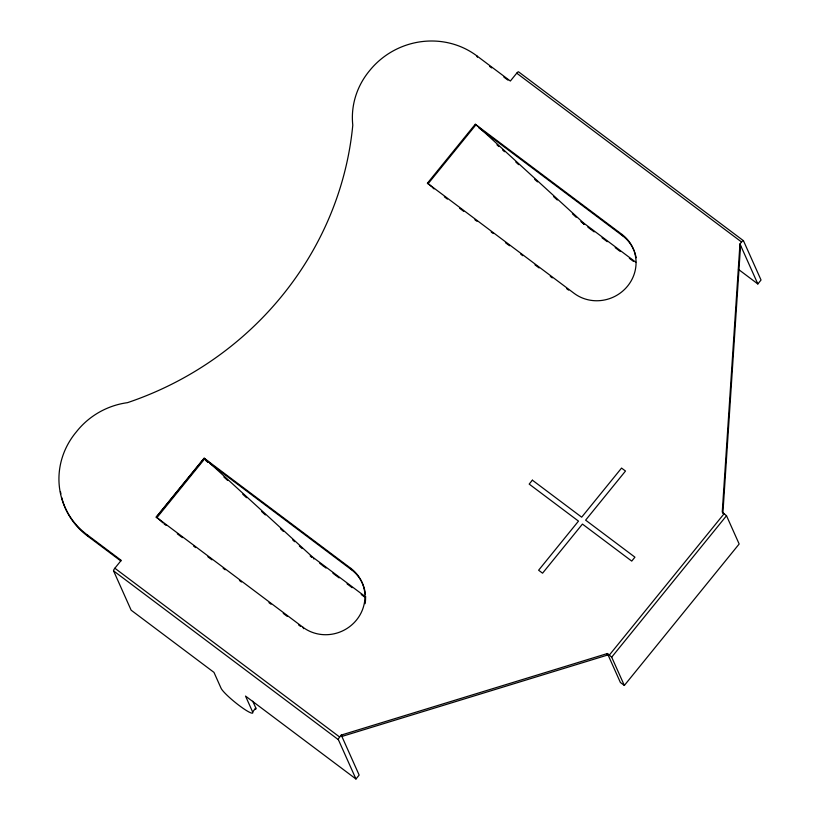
<?xml version="1.0" encoding="UTF-8"?>
<svg xmlns="http://www.w3.org/2000/svg" width="820" height="820" viewBox="0 0 820 820"><rect width="100%" height="100%" fill="white"/><g stroke="black" fill="none" stroke-linecap="round" stroke-linejoin="round"><path stroke-width="1.23" d="M738.42 269.36L757.844 283.956L761.042 280.02L743.453 240.711A2.511 0.656 -53.1 0 0 741.546 241.992L739.958 243.95L722.256 512.08L726.51 515.729L739.158 544.008L624.338 685.448L620.391 682.486L608.358 655.59L607.107 654.257M722.871 513.463L740.573 245.334L739.958 243.95M252.775 701.213L255.809 708.008L252.621 711.934A20.439 2.829 39.1 0 1 239.317 705.61A20.439 2.829 39.1 0 1 221.072 688.246L213.979 672.38L131.149 610.193L113.57 570.884A2.511 0.656 -53.1 0 1 114.851 568.229L121.227 560.367L87.709 535.193A75.368 71.996 -24.1 0 1 76.383 431.843A75.368 71.996 -24.1 0 1 127.489 402.661A325.632 311.067 -24.1 0 0 352.784 125.132A75.368 71.996 -24.1 0 1 369.83 70.376A76.649 73.216 -24.1 0 1 476.83 55.862L510.358 81.036L516.733 73.175A2.511 0.656 -53.1 0 1 518.64 71.904L743.453 240.711M431.207 186.324A8.282 1.148 39.1 0 0 428.112 183.711A7.452 1.035 39.1 0 0 427.425 183.188L475.272 124.261L621.949 234.397L622.575 235.77A38.325 36.613 -24.1 0 1 634.157 250.828M303.615 628.673L303 627.29L156.261 517.112A7.452 1.035 39.1 0 1 156.938 517.635L204.785 458.698A8.282 1.148 39.1 0 1 207.88 461.301L310.688 555.345A7.329 1.015 39.1 0 0 314.398 558.41L365.659 596.899M428.112 183.711L475.948 124.783A8.282 1.148 39.1 0 1 479.044 127.387L581.862 221.421A7.329 1.015 39.1 0 0 585.572 224.495L635.828 262.226M342.555 735.827A2.511 0.656 -53.1 0 0 342.186 737.139L359.15 775.074L355.962 779L338.383 739.691A2.511 0.656 -53.1 0 1 339.664 737.036L341.263 735.068L607.435 653.519L611.689 657.168L624.338 685.448M609.403 655.006L724.234 513.556M611.689 657.168L726.51 515.729M516.733 73.175L741.546 241.992M489.642 66.399L491.672 67.927M503.859 77.08L507.928 80.124M478.941 127.93L622.575 235.77M587.868 227.14L590.902 229.415M591.159 229.61L594.182 231.875M602.034 237.769L607.261 241.695M615.184 247.65L620.34 251.514M629.35 258.279L633.419 261.344M427.425 183.188L574.113 293.334A38.325 36.613 -24.1 0 0 627.607 286.077A38.325 36.613 -24.1 0 0 621.949 234.397M444.348 196.81L447.402 199.106M459.62 208.28L463.7 211.345M474.903 219.75L476.943 221.287M491.2 231.988L493.24 233.526M505.458 242.699L509.538 245.754M520.741 254.169L522.781 255.707M534.999 264.88L539.078 267.935M550.281 276.35L552.321 277.888M566.579 288.589L568.619 290.116M365.371 594.069A38.325 36.613 -24.1 0 0 351.462 569.736L350.837 568.352L204.159 458.216L156.261 517.112L204.159 458.216A7.452 1.035 39.1 0 1 204.785 458.698M205.799 460.358L207.829 461.896M209.869 463.423L351.462 569.736M319.738 563.33L322.772 565.615M323.008 565.79L326.032 568.065M332.889 573.211L339.111 577.885M347.055 583.84L352.19 587.704M361.21 594.479L364.264 596.775M164.061 523.888L166.101 525.415M177.304 533.83L182.399 537.653M193.602 546.069L195.642 547.596M207.86 556.77L211.939 559.834M223.142 568.25L225.182 569.777M239.44 580.488L241.48 582.015M268.981 602.669L271.02 604.197M283.238 613.37L287.318 616.435M298.521 624.85L300.561 626.377M61.674 497.473A75.368 71.996 -24.1 0 0 88.324 536.577L120.827 560.982M114.851 568.229L339.664 737.036M113.57 570.884L338.383 739.691M355.962 779L245.528 696.077L252.621 711.934M496.961 144.812L498.847 146.534M502.619 149.988L504.505 151.71M515.821 162.063L518.65 164.646M534.681 179.313L537.51 181.897M553.541 196.554L557.313 200.008M572.401 213.805L576.173 217.259M432.15 187.185L434.036 188.907M205.984 460.614L207.87 462.336M223.901 477.004L227.673 480.448M242.761 494.255L246.533 497.699M261.621 511.506L265.393 514.95M280.481 528.756L283.31 531.339M292.74 539.96L294.626 541.692M299.341 545.997L302.17 548.59M162.862 522.832L160.033 520.239A8.282 1.148 39.1 0 0 156.938 517.635M757.844 283.956L740.88 246.02A2.511 0.656 -53.1 0 0 740.019 246.225M476.83 55.862L477.445 57.246M607.435 653.519L608.05 654.903L341.878 736.452L341.263 735.068M87.709 535.193L88.324 536.577M60.885 493.947A75.368 71.996 -24.1 0 1 60.454 491.569M255.809 708.008A20.439 2.829 39.1 0 1 254.938 709.177M475.272 124.261A7.452 1.035 39.1 0 1 475.948 124.783M350.837 568.352A38.325 36.613 -24.1 0 1 356.495 620.033A38.325 36.613 -24.1 0 1 303 627.29M634.577 251.935A38.325 36.613 -24.1 0 1 636.135 257.746M365.546 596.468A38.325 36.613 -24.1 0 1 365.115 603.704M313.937 558.963A12.433 1.722 39.1 0 1 313.394 558.543M311.241 556.79A12.433 1.722 39.1 0 0 311.774 557.231A7.329 1.015 39.1 0 1 311.128 556.739M310.718 556.339A12.433 1.722 39.1 0 1 310.206 555.899A7.329 1.015 39.1 0 0 310.831 556.483M584.024 224.188A12.433 1.722 39.1 0 1 583.481 223.757M582.415 222.866A12.433 1.722 39.1 0 0 582.938 223.317A7.329 1.015 39.1 0 1 582.61 223.091M581.37 221.984A12.433 1.722 39.1 0 1 580.867 221.533M584.199 224.372A7.329 1.015 39.1 0 1 583.553 223.87M581.995 222.568A7.329 1.015 39.1 0 1 581.698 222.302M532.375 480.171L529.187 484.097L578.489 521.12L538.617 570.228L542.563 573.19L582.436 524.082L631.738 561.095L634.926 557.169L585.624 520.146L625.496 471.039L621.55 468.077L581.677 517.184L532.375 480.171"/></g></svg>
